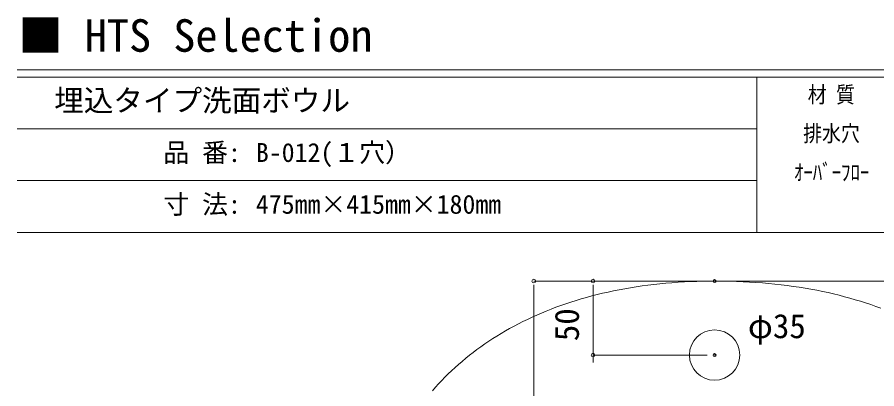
# Model space of a CAD drawing. Units: millimetres, scale not verified. Extents: x -1002 to 1010, y -687 to 676.
# Drawn here: x -1002 to -421, y 424 to 676 of the extents above; entities that cross this region are included whole.
import ezdxf
from ezdxf.enums import TextEntityAlignment as Align

# ---------------------------------------------------------------- set-up
doc = ezdxf.new("R2010")
doc.units = ezdxf.units.MM
doc.header["$LTSCALE"] = 5
doc.header["$PDMODE"] = 32
doc.header["$PDSIZE"] = 2
doc.layers.add('0-0', color=7, linetype='Continuous', lineweight=15)
doc.layers.add('F-0', color=7, linetype='Continuous', lineweight=15)
doc.styles.add('ＭＳ ゴシック', font='')
doc.styles.get('ＭＳ ゴシック').set_extended_font_data('MS Gothic')

# ---------------------------------------------------------------- blocks, each defined once
blk = doc.blocks.new('_DOT')
at = {"layer": '0-0'}
blk.add_line((-0.5, 0), (-1, 0), dxfattribs=at)
blk.add_circle((0, 0), 0.25, dxfattribs=at)
blk.add_circle((0, 0), 0.25, dxfattribs=at)
blk = doc.blocks.new('_DOT_19')
at = {"layer": '0-0'}
blk.add_line((-0.5, 0), (-1, 0), dxfattribs=at)
blk.add_circle((0, 0), 0.25, dxfattribs=at)
blk.add_circle((0, 0), 0.25, dxfattribs=at)

msp = doc.modelspace()

# ---------------------------------------------------------------- linework, layer by layer
at = {"layer": 'F-0'}
for p, q in [((1002.034, 640.036), (-1002.086, 640.036)), ((1002.034, 635.036), (-1002.086, 635.036)), ((-502.086, 635.036), (-502.086, 530.036)), ((-502.086, 600.036), (-1002.086, 600.036)), ((-502.086, 565.036), (-1002.086, 565.036)), ((1002.034, 530.036), (-1002.086, 530.036)), ((-535.695, 497.074), (-652.872, 497.074)), ((-525.695, 497.074), (-172.906, 497.074)), ((-652.872, 492.074), (-652.872, 312.074)), ((-612.872, 492.074), (-612.872, 442.074)), ((-535.695, 447.074), (-612.872, 447.074))]:
    msp.add_line(p, q, dxfattribs=at)
at = {"layer": 'F-0', "lineweight": 18}
for points in [[(-631.231, 481.766), (-627.805, 482.896), (-624.34, 483.996), (-620.835, 485.046), (-617.291, 486.056), (-613.708, 487.026), (-610.086, 487.956), (-606.425, 488.836), (-602.725, 489.676), (-598.986, 490.476), (-595.208, 491.226), (-591.392, 491.936), (-587.538, 492.596), (-583.645, 493.216), (-579.714, 493.796), (-575.745, 494.326), (-571.737, 494.806), (-567.692, 495.246), (-563.609, 495.636), (-559.488, 495.976), (-555.33, 496.276), (-551.134, 496.526), (-546.901, 496.736), (-542.63, 496.896), (-538.323, 496.996), (-533.978, 497.056), (-529.542, 497.076), (-524.96, 497.036), (-520.424, 496.956), (-515.933, 496.816), (-511.487, 496.636), (-507.087, 496.406), (-502.733, 496.136), (-498.424, 495.816), (-494.16, 495.446), (-489.942, 495.026), (-485.769, 494.566), (-481.642, 494.066), (-477.56, 493.506), (-473.523, 492.916)], [(-473.523, 492.916), (-469.532, 492.276), (-465.586, 491.586), (-461.685, 490.856), (-457.829, 490.076), (-454.019, 489.266), (-450.254, 488.396), (-446.534, 487.496), (-442.859, 486.546), (-439.229, 485.556), (-435.645, 484.526), (-432.105, 483.456), (-428.611, 482.336), (-425.161, 481.186), (-421.757, 479.986), (-418.398, 478.746)], [(-721.445, 422.946), (-719.381, 425.286), (-717.274, 427.596), (-715.124, 429.866), (-712.932, 432.116), (-710.697, 434.326), (-708.419, 436.496), (-706.099, 438.646), (-703.737, 440.756), (-701.332, 442.826), (-698.885, 444.876), (-696.397, 446.886), (-693.866, 448.856), (-691.294, 450.796), (-688.68, 452.696), (-686.024, 454.566), (-683.327, 456.396), (-680.588, 458.196), (-677.809, 459.946), (-674.988, 461.676), (-672.126, 463.356), (-669.223, 465.006), (-666.279, 466.616), (-663.294, 468.186), (-660.269, 469.726), (-657.203, 471.216), (-654.097, 472.676), (-650.951, 474.096), (-647.764, 475.476), (-644.537, 476.816), (-641.271, 478.116), (-637.964, 479.366), (-634.617, 480.586), (-631.231, 481.766)]]:
    msp.add_lwpolyline(points, dxfattribs=at)
at = {"layer": 'F-0'}
msp.add_circle((-530.695, 447.074), 17, dxfattribs=at)
for p in [(-530.695, 497.074), (-530.695, 497.074), (-530.695, 497.074), (-530.695, 497.074), (-530.695, 447.074)]:
    msp.add_point(p, dxfattribs=at)

# ---------------------------------------------------------------- block references
at = {"layer": 'F-0', "xscale": 5, "yscale": 5, "rotation": 90}
for name, p in [('_DOT', (-652.872, 497.074)), ('_DOT_19', (-612.872, 497.074)), ('_DOT_19', (-612.872, 447.074))]:
    msp.add_blockref(name, p, dxfattribs=at)

# ---------------------------------------------------------------- texts
at = {"layer": 'F-0', "style": 'ＭＳ ゴシック'}
for s, height, p in [('■ HTS Selection', 21.99, (-1001.367, 645.583)), ('埋込タイプ洗面ボウル', 14.66, (-977.086, 607.536)), ('品 番:', 12.83, (-903.336, 573.786)), ('B-012(１穴）', 12.83, (-840.774, 573.786)), ('寸 法:', 12.83, (-903.336, 538.786)), ('475mm×415mm×180mm', 12.83, (-840.774, 538.786)), ('φ35', 16.35, (-508.187, 453.588))]:
    msp.add_text(s, height=height, dxfattribs=at).set_placement(p, align=Align.BOTTOM_LEFT)
at = {"layer": 'F-0', "style": 'ＭＳ ゴシック', "width": 0.85}
for s, p in [('材 質', (-467.711, 614.411)), ('排水穴', (-470.836, 588.161)), ('ｵｰﾊﾞｰﾌﾛｰ', (-477.086, 561.911))]:
    msp.add_text(s, height=11, dxfattribs=at).set_placement(p, align=Align.BOTTOM_LEFT)
at = {"layer": 'F-0', "style": 'ＭＳ ゴシック'}
msp.add_text('50', height=16.35, rotation=90, dxfattribs=at).set_placement((-617.486, 456.479), align=Align.BOTTOM_LEFT)

doc.saveas('drawing.dxf')
